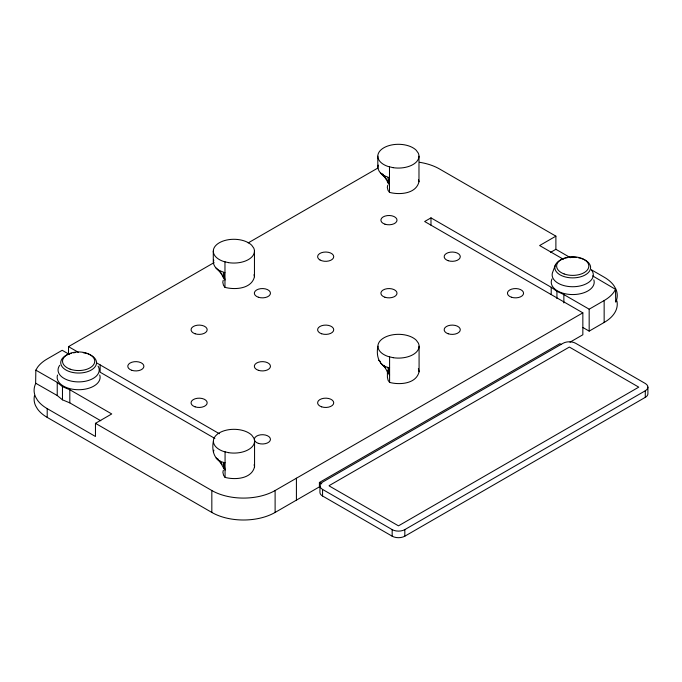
<?xml version="1.0" encoding="UTF-8"?>
<svg xmlns="http://www.w3.org/2000/svg" width="682" height="682" viewBox="0 0 682 682"><rect width="100%" height="100%" fill="white"/><g stroke="black" fill="none" stroke-linecap="round" stroke-linejoin="round"><path stroke-width="1.02" d="M225.069 462.78L223.687 462.447L225.069 470.086L223.585 468.023L223.687 462.447C213.764 460.359 211.582 449.915 213.398 441.203M389.593 367.794L388.211 367.462L389.593 375.1L388.109 373.037L388.211 367.462C378.28 365.373 376.097 354.93 377.913 346.217M222.11 274.232C218.786 270.234 211.795 266.236 213.756 260.081M223.253 280.174L222.784 282.22L223.483 285.298L224.966 287.361C235.043 290.038 251.607 288.912 254.454 276.739L254.454 251.172M213.398 452.157L213.867 450.111M223.355 470.205L222.886 472.251L223.585 475.328L225.069 477.391C235.154 480.068 251.709 478.943 254.557 466.769L254.557 441.203M386.626 179.247C383.31 175.248 376.319 171.259 378.28 165.095M387.768 185.189L387.299 187.235L388.007 190.312L389.49 192.375C399.567 195.052 416.122 193.927 418.978 181.762L418.978 156.187M419.08 346.217L419.08 371.792C416.233 383.957 399.669 385.083 389.593 382.414L388.109 380.343L387.41 377.265L387.41 371.008M555.429 264.872L552.838 271.777A20.579 11.884 0 0 0 574.261 286.704A20.579 11.884 0 0 0 591.584 270.106M35.839 370.156L57.237 382.38L62.463 386.668L69.811 389.729L111.729 413.948L95.463 423.334L95.463 436.489L47.203 408.629A44.748 25.831 0 0 1 37.51 400.249L35.626 397.043A44.748 25.831 0 0 1 35.626 383.676L35.839 370.156L37.51 367.325A44.748 25.831 0 0 1 47.203 358.945L62.181 350.292L69.411 354.47M592.624 275.886L615.514 289.33L613.851 292.169A44.748 25.831 0 0 1 604.15 300.549L589.171 309.193L563.861 294.581L556.93 291.274L551.209 287.275L430.981 217.865L424.656 221.514L582.846 312.85L582.846 334.768L569.973 342.202M68.507 353.949L68.507 346.644L214.088 262.596M248.18 242.911L376.242 168.974A44.748 25.831 0 0 1 377.947 168.036M570.459 257.719L555.89 249.305L555.89 236.151L539.624 245.546L563.315 259.237M550.468 252.434L555.89 249.305M95.463 423.334L211.829 490.52A44.748 25.831 0 0 0 275.11 490.52L582.846 312.85M34.484 395.756A44.748 25.831 0 0 0 35.626 405.816L37.51 409.012A44.748 25.831 0 0 0 47.203 417.393L211.829 512.438A44.748 25.831 0 0 0 275.11 512.438L319.406 486.863L319.406 482.481L559.854 343.66L561.439 344.572M582.846 327.462L589.171 331.12L604.15 322.467A44.748 25.831 0 0 0 616.869 300.83M322.569 489.42L392.167 529.607A8.951 5.166 0 0 0 404.827 529.607L645.283 390.786A8.951 5.166 0 0 0 645.283 383.48L575.676 343.293A8.951 5.166 0 0 0 563.017 343.293L322.569 482.114A8.951 5.166 0 0 0 322.569 489.42L322.569 496.002L392.167 536.188A8.951 5.166 0 0 0 404.827 536.188L645.283 397.359A8.951 5.166 0 0 0 647.9 393.71L647.9 387.129M389.49 177.763L383.838 175.547L380.565 173.083L383.361 174.498M224.966 272.749L219.323 270.532L216.049 268.069M35.839 383.31L57.237 395.526L62.463 399.822L69.811 402.874L100.8 420.777M218.01 459.046L216.151 458.099L222.213 464.263M555.89 236.151L439.523 168.974A44.748 25.831 0 0 0 419.464 162.282M591.405 269.808L604.15 277.165A44.748 25.831 0 0 1 613.851 285.553L615.727 288.75A44.748 25.831 0 0 1 615.727 302.117L615.514 289.33M319.406 482.481L321.776 483.853M68.507 346.644L78.456 352.381M96.529 362.824L219.365 433.735M214.864 438.449L100.143 372.219L100.143 364.904M378.621 360.249L380.343 361.46M380.675 363.114L385.39 367.905M385.569 177.738L383.838 175.547L389.49 185.069L388.101 177.431L388.007 183.006L387.538 180.952M385.68 367.769L383.94 365.578L388.109 373.037M220.474 271.99L219.323 270.532L224.966 280.055L223.585 272.416L223.483 277.992L223.014 275.937M221.156 462.754L219.425 460.563L223.585 468.023M418.509 179.707L418.978 181.762M418.381 368.715L419.08 371.792M253.985 274.693L254.454 276.739M254.096 464.723L254.557 466.769M645.283 390.786L645.283 397.359M604.15 300.549L604.15 322.467M589.171 309.193L589.171 331.12M563.861 294.581L563.861 302.936M556.93 291.274L556.93 298.58M551.209 287.275L551.209 294.581M430.981 217.865L430.981 225.171M404.827 529.607L404.827 536.188M392.167 529.607L392.167 536.188M389.593 356.839L389.593 382.414M389.49 166.809L389.49 192.375M377.811 156.187L377.811 167.141M319.943 485.772L319.943 492.344A8.951 5.166 0 0 0 322.569 496.002M296.414 478.218L296.414 500.136M275.11 490.52L275.11 512.438M225.069 451.825L225.069 477.391M224.966 261.794L224.966 287.361M213.287 251.172L213.287 262.127M211.829 490.52L211.829 512.438M69.811 389.729L69.811 402.874M62.463 386.668L62.463 399.822M57.237 382.38L57.237 395.526M47.203 408.629L47.203 417.393M99.734 375.023A21.474 12.395 0 0 1 78.635 389.729A21.474 12.395 0 0 1 57.527 375.023M87.867 353.864A17.894 10.332 0 0 1 91.755 369.746A17.894 10.332 0 0 1 64.04 368.698A17.894 10.332 0 0 1 71.474 353.242M73.358 352.841A17.894 10.332 0 0 1 75.301 352.56M83.264 352.739A17.894 10.332 0 0 1 86.998 353.583M98.063 366.098A20.579 11.884 0 0 1 77.867 381.894A20.579 11.884 0 0 1 59.769 365.271M581.081 258.41A17.894 10.332 0 0 1 586.503 274.138A17.894 10.332 0 0 1 558.729 273.993A17.894 10.332 0 0 1 564.662 258.325M565.566 258.077A17.894 10.332 0 0 1 567.45 257.677M569.393 257.395A17.894 10.332 0 0 1 576.384 257.429M578.31 257.736A17.894 10.332 0 0 1 580.186 258.154M593.826 279.859A21.474 12.395 0 0 1 571.917 294.556A21.474 12.395 0 0 1 551.977 278.955M329.517 485.413L329.082 485.755L329.517 486.13L398.476 525.848L638.761 387.146L569.368 347.061L329.517 485.413M393.062 167.661L388.101 166.476A20.579 11.884 0 0 1 383.838 147.781A20.579 11.884 0 0 1 416.216 150.245L418.271 153.109A20.579 11.884 0 0 1 393.062 167.661M228.547 262.647L223.585 261.462A20.579 11.884 0 0 1 219.323 242.766A20.579 11.884 0 0 1 251.701 245.23L253.755 248.095A20.579 11.884 0 0 1 228.547 262.647M393.173 357.692L388.211 356.507A20.579 11.884 0 0 1 383.94 337.812A20.579 11.884 0 0 1 416.327 340.275L418.381 343.14A20.579 11.884 0 0 1 393.173 357.692M228.649 452.678L223.687 451.493A20.579 11.884 0 0 1 219.425 432.797A20.579 11.884 0 0 1 251.803 435.261L253.857 438.125A20.579 11.884 0 0 1 228.649 452.678M70.067 369.132A16.104 9.301 0 0 0 94.73 361.605A16.104 9.301 0 0 0 71.107 353.029A16.104 9.301 0 0 0 70.067 369.132M564.15 273.959A16.104 9.301 0 0 0 588.822 266.432A16.104 9.301 0 0 0 565.19 257.864A16.104 9.301 0 0 0 564.15 273.959M258.376 370.309A8.056 4.646 0 0 0 270.456 366.277A8.056 4.646 0 0 0 258.376 362.253A8.056 4.646 0 0 0 258.376 370.309M321.648 406.839A8.056 4.646 0 0 0 333.728 402.815A8.056 4.646 0 0 0 321.648 398.782A8.056 4.646 0 0 0 321.648 406.839M258.376 297.241A8.056 4.646 0 0 0 270.456 293.209A8.056 4.646 0 0 0 258.376 289.185A8.056 4.646 0 0 0 258.376 297.241M195.095 333.771A8.056 4.646 0 0 0 207.175 329.747A8.056 4.646 0 0 0 195.095 325.715A8.056 4.646 0 0 0 195.095 333.771M448.202 260.703A8.056 4.646 0 0 0 460.282 256.679A8.056 4.646 0 0 0 448.202 252.655A8.056 4.646 0 0 0 448.202 260.703M448.202 333.771A8.056 4.646 0 0 0 460.282 329.747A8.056 4.646 0 0 0 448.202 325.715A8.056 4.646 0 0 0 448.202 333.771M511.483 297.241A8.056 4.646 0 0 0 523.563 293.209A8.056 4.646 0 0 0 511.483 289.185A8.056 4.646 0 0 0 511.483 297.241M384.929 297.241A8.056 4.646 0 0 0 397.009 293.209A8.056 4.646 0 0 0 384.929 289.185A8.056 4.646 0 0 0 384.929 297.241M384.929 224.173A8.056 4.646 0 0 0 397.009 220.15A8.056 4.646 0 0 0 384.929 216.117A8.056 4.646 0 0 0 384.929 224.173M319.986 259.97A8.056 4.646 0 0 0 333.455 257.881A8.056 4.646 0 0 0 323.592 252.187A8.056 4.646 0 0 0 319.986 259.97M131.822 370.309A8.056 4.646 0 0 0 143.902 366.277A8.056 4.646 0 0 0 131.822 362.253A8.056 4.646 0 0 0 131.822 370.309M258.376 443.368A8.056 4.646 0 0 0 270.456 439.344A8.056 4.646 0 0 0 258.376 435.321A8.056 4.646 0 0 0 258.376 443.368M195.095 406.839A8.056 4.646 0 0 0 207.175 402.815A8.056 4.646 0 0 0 195.095 398.782A8.056 4.646 0 0 0 195.095 406.839M321.648 333.771A8.056 4.646 0 0 0 333.728 329.747A8.056 4.646 0 0 0 321.648 325.715A8.056 4.646 0 0 0 321.648 333.771"/></g></svg>
